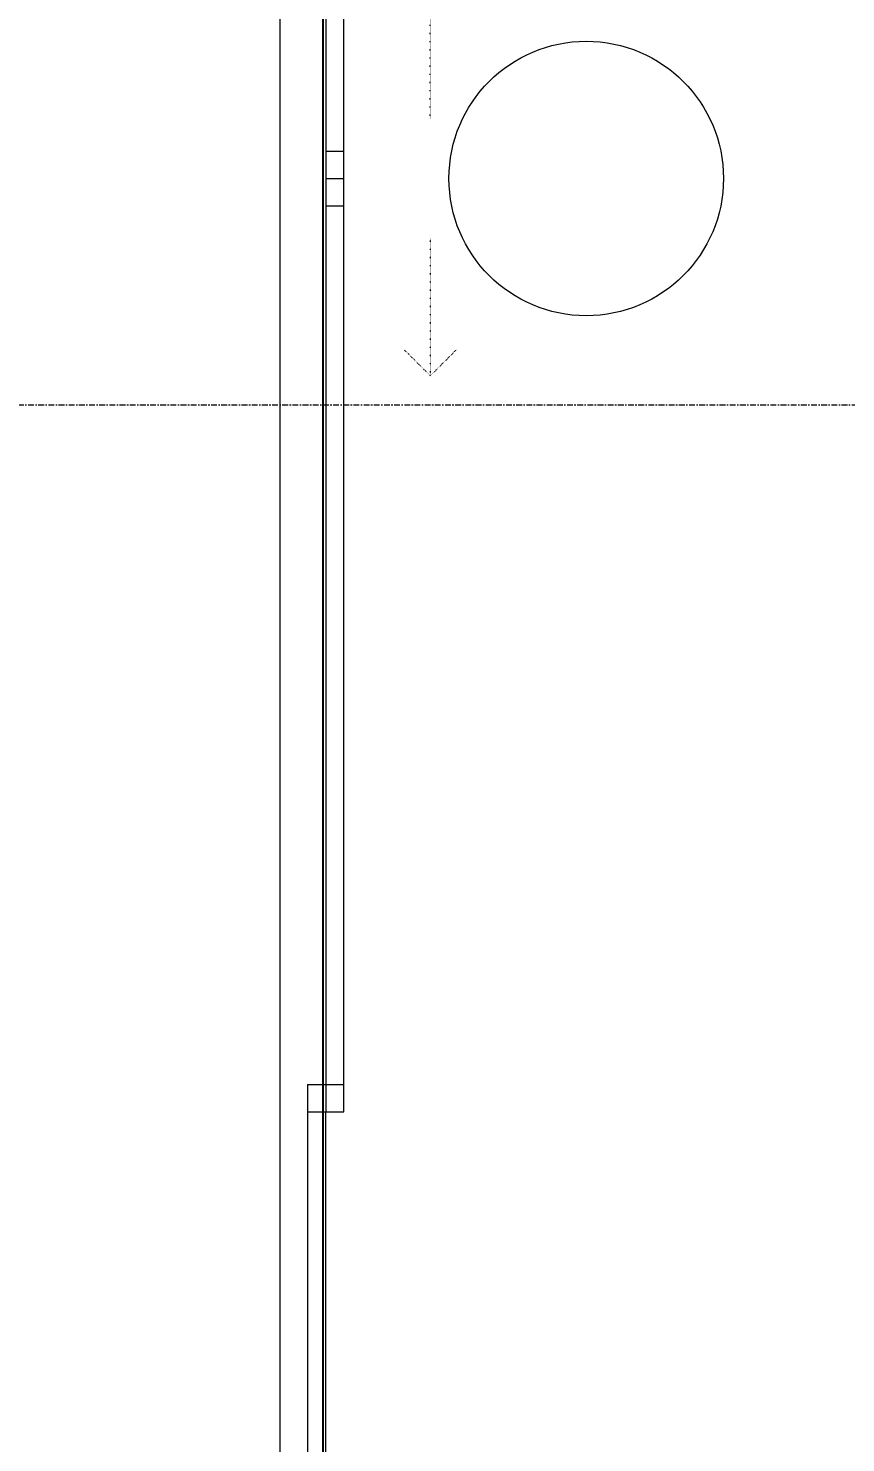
# Model space of a CAD drawing. Header units: millimetres. Extents: x -1971 to 39113, y -25802 to 13528.
# Drawn here: x 9584 to 11371, y -3005 to 87 of the extents above; entities that cross this region are included whole.
import ezdxf

# ---------------------------------------------------------------- set-up
doc = ezdxf.new("R2010")
doc.units = ezdxf.units.MM
doc.linetypes.add('Grid Line', pattern=[22.225, 12.7, -3.175, 3.175, -3.175])
doc.linetypes.add('T-swing', pattern=[1.2, 0, -0.6, 0, -0.6])
for name, color, linetype, lineweight in [('A-ANNO-DIMS', 211, 'Continuous', 9), ('A-DOOR', 31, 'Continuous', 9), ('A-DOOR-IDEN', 31, 'Continuous', 9), ('A-FLOR', 192, 'Continuous', 18), ('S-GRID', 1, 'Continuous', 9)]:
    doc.layers.add(name, color=color, linetype=linetype, lineweight=lineweight)
doc.styles.add('Avenir_1', font='', dxfattribs={"width": 0.8, "height": 200})
doc.styles.get('Avenir_1').set_extended_font_data('Avenir')
doc.dimstyles.new('OJID-2_0mm_Diagonal_Tick', dxfattribs={"dimscale": 304.8, "dimtxt": 282.499429, "dimasz": 0.656168, "dimexe": 0.492126, "dimexo": 0.0625, "dimgap": 0.164042, "dimtad": 1, "dimdsep": 46, "dimtxsty": 'Avenir_1', "dimblk1": 'OBLIQUE', "dimblk2": 'OBLIQUE', "dimsah": 1, "dimcen": 0.09, "dimdle": 0.492126, "dimazin": 3, "dimtfac": 1, "dimtdec": 4, "dimtix": 1, "dimtmove": 0, "dimatfit": 3, "dimtvp": 1, "dimtolj": 1})

# ---------------------------------------------------------------- blocks, each defined once
blk = doc.blocks.new('HRZT - DOOR - four panes Glazed Sliding  - Glazed Sliding 4 Panel 8000 x 2700-2102205-Ground Floor')
at = {"layer": 'A-DOOR'}
for p, q in [((-1980, 40), (-3960, 40)), ((-2040, 40), (-2040, 0)), ((-1980, 40), (-1980, 0)), ((-3960, 0), (-2040, 0)), ((0, 0), (0, -40)), ((2040, 0), (-2040, 0)), ((-2040, 0), (-2040, -40)), ((-1980, 0), (-1980, -40)), ((-60, 0), (-60, -40)), ((60, 0), (60, -40)), ((-2040, -40), (2040, -40))]:
    blk.add_line(p, q, dxfattribs=at)
at = {"layer": 'A-DOOR', "linetype": 'T-swing'}
for p, q in [((-431, -228.7), (-374.5, -172.1)), ((-431, -228.7), (-374.5, -285.3)), ((-131, -228.7), (-431, -228.7)), ((131, -228.7), (431, -228.7))]:
    blk.add_line(p, q, dxfattribs=at)
blk = doc.blocks.new('Annotation - Tag Door - Annotation - Tag Door-163460-Ground Floor')
at = {"layer": 'A-DOOR-IDEN'}
blk.add_circle((0, 0), 3, dxfattribs=at)
blk = doc.blocks.new('_Oblique')
at = {"color": 0, "linetype": 'ByBlock', "lineweight": -2}
blk.add_line((-0.5, -0.5), (0.5, 0.5), dxfattribs=at)

msp = doc.modelspace()

# ---------------------------------------------------------------- linework, layer by layer
at = {"layer": 'A-FLOR'}
msp.add_line((10134.04, 3758.364), (10134.04, -4241.636), dxfattribs=at)
at = {"layer": 'S-GRID', "linetype": 'Grid Line'}
for p, q in [((10134.04, 10903.84), (10134.04, -9321.465)), ((-1062.147, -736.636), (38143.478, -736.636))]:
    msp.add_line(p, q, dxfattribs=at)

# ---------------------------------------------------------------- block references
at = {"layer": 'A-DOOR', "rotation": 89.99999999999991}
msp.add_blockref('HRZT - DOOR - four panes Glazed Sliding  - Glazed Sliding 4 Panel 8000 x 2700-2102205-Ground Floor', (10234.04, -241.636), dxfattribs=at)
at = {"layer": 'A-DOOR-IDEN', "xscale": 99.99999999999993, "yscale": 99.99999999999993, "zscale": 99.99999999999993}
msp.add_blockref('Annotation - Tag Door - Annotation - Tag Door-163460-Ground Floor', (10803.523, -241.636), dxfattribs=at)

# ---------------------------------------------------------------- dimensions: what is measured, and where the dimension line sits
at = {"layer": 'A-ANNO-DIMS'}
msp.add_linear_dim(base=(9928.720227208, 3758.363593812), p1=(10228.720227208, -4241.636406188), p2=(10228.720227208, 3758.363593812), dimstyle='OJID-2_0mm_Diagonal_Tick', override={"dimfxl": 8000}, dxfattribs=at).render()

doc.saveas('drawing.dxf')
